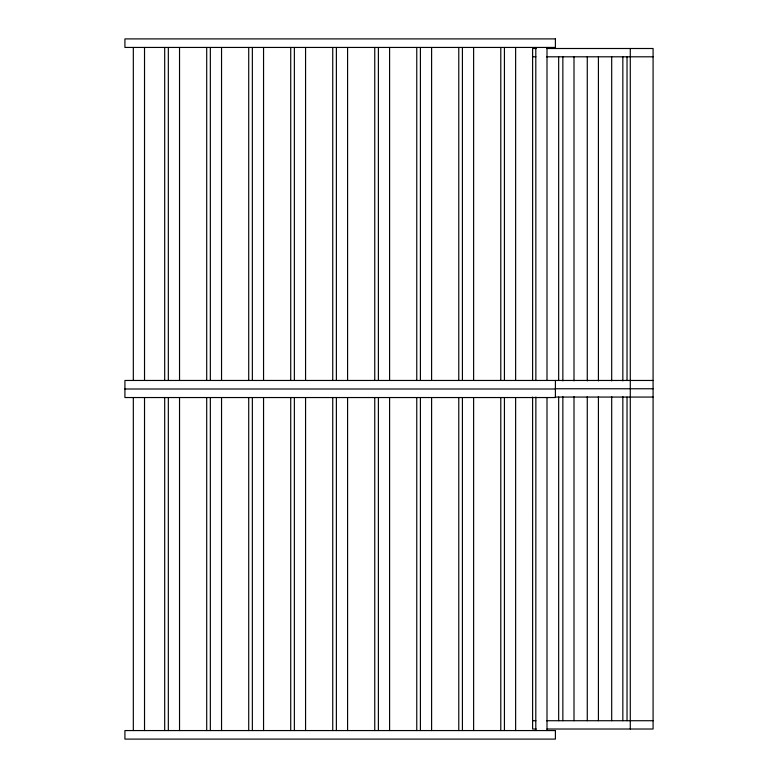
<?xml version="1.0" encoding="UTF-8"?>
<svg xmlns="http://www.w3.org/2000/svg" width="778" height="778" viewBox="0 0 778 778"><rect width="100%" height="100%" fill="white"/><g stroke="black" fill="none" stroke-linecap="round" stroke-linejoin="round"><path stroke-width="1.17" d="M536.227 48.499L532.609 48.499L532.609 380.461M547.002 48.499L653.082 48.499L653.082 729.015L547.002 729.015M532.609 56.804L535.867 56.804M546.662 56.804L653.082 56.804M653.082 380.461L124.918 380.461L124.918 397.539L555.404 397.539L555.404 380.461M555.521 388.757L653.082 388.757M124.918 389L555.404 389M555.064 397.062L653.082 397.062M532.609 720.72L535.867 720.72M546.662 720.72L653.082 720.72M536.227 729.015L532.609 729.015L532.609 397.062M630.287 48.499L630.287 729.015M627.029 56.804L627.029 380.461M627.029 397.062L627.029 720.72M622.838 56.804L622.838 380.87M622.838 396.654L622.838 720.72M611.693 56.804L611.693 380.87M611.693 396.654L611.693 720.72M598.418 56.804L598.418 380.87M598.418 396.654L598.418 720.72M587.273 56.804L587.273 380.87M587.273 396.654L587.273 720.72M573.999 56.804L573.999 380.87M573.999 396.654L573.999 720.72M562.854 56.804L562.854 380.87M562.854 396.654L562.854 720.72M558.662 56.804L558.662 380.461M558.662 397.062L558.662 720.72M547.002 47.439L547.002 380.461M547.002 397.539L547.002 730.561M535.799 47.439L535.867 380.461M535.867 397.062L535.799 730.561M515.629 47.439L515.629 380.461M515.629 397.539L515.629 730.561M504.426 47.439L504.426 380.461M504.426 397.539L504.426 730.561M500.789 47.439L500.789 380.461M500.789 397.539L500.789 730.561M473.617 47.439L473.617 380.461M473.617 397.539L473.617 730.561M462.414 47.439L462.414 380.461M462.414 397.539L462.414 730.561M458.777 47.439L458.777 380.461M458.777 397.539L458.777 730.561M431.605 47.439L431.605 380.461M431.605 397.539L431.605 730.561M420.402 47.439L420.402 380.461M420.402 397.539L420.402 730.561M416.765 47.439L416.765 380.461M416.765 397.539L416.765 730.561M389.593 47.439L389.593 380.461M389.593 397.539L389.593 730.561M378.39 47.439L378.39 380.461M378.39 397.539L378.39 730.561M374.753 47.439L374.753 380.461M374.753 397.539L374.753 730.561M347.581 47.439L347.581 380.461M347.581 397.539L347.581 730.561M336.378 47.439L336.378 380.461M336.378 397.539L336.378 730.561M332.741 47.439L332.741 380.461M332.741 397.539L332.741 730.561M305.569 47.439L305.569 380.461M305.569 397.539L305.569 730.561M294.366 47.439L294.366 380.461M294.366 397.539L294.366 730.561M290.729 47.439L290.729 380.461M290.729 397.539L290.729 730.561M263.557 47.439L263.557 380.461M263.557 397.539L263.557 730.561M252.354 47.439L252.354 380.461M252.354 397.539L252.354 730.561M248.717 47.439L248.717 380.461M248.717 397.539L248.717 730.561M221.545 47.439L221.545 380.461M221.545 397.539L221.545 730.561M210.342 47.439L210.342 380.461M210.342 397.539L210.342 730.561M206.705 47.439L206.705 380.461M206.705 397.539L206.705 730.561M179.533 47.439L179.533 380.461M179.533 397.539L179.533 730.561M168.33 47.439L168.33 380.461M168.33 397.539L168.33 730.561M164.693 47.439L164.693 380.461M164.693 397.539L164.693 730.561M144.523 47.439L144.523 380.461M144.523 397.539L144.523 730.561M133.32 47.439L133.32 380.461M133.32 397.539L133.32 730.561M555.404 38.9L124.918 38.9L124.918 47.439L555.404 47.439L555.404 38.9M555.404 730.561L124.918 730.561L124.918 739.1L555.404 739.1L555.404 730.561"/></g></svg>
